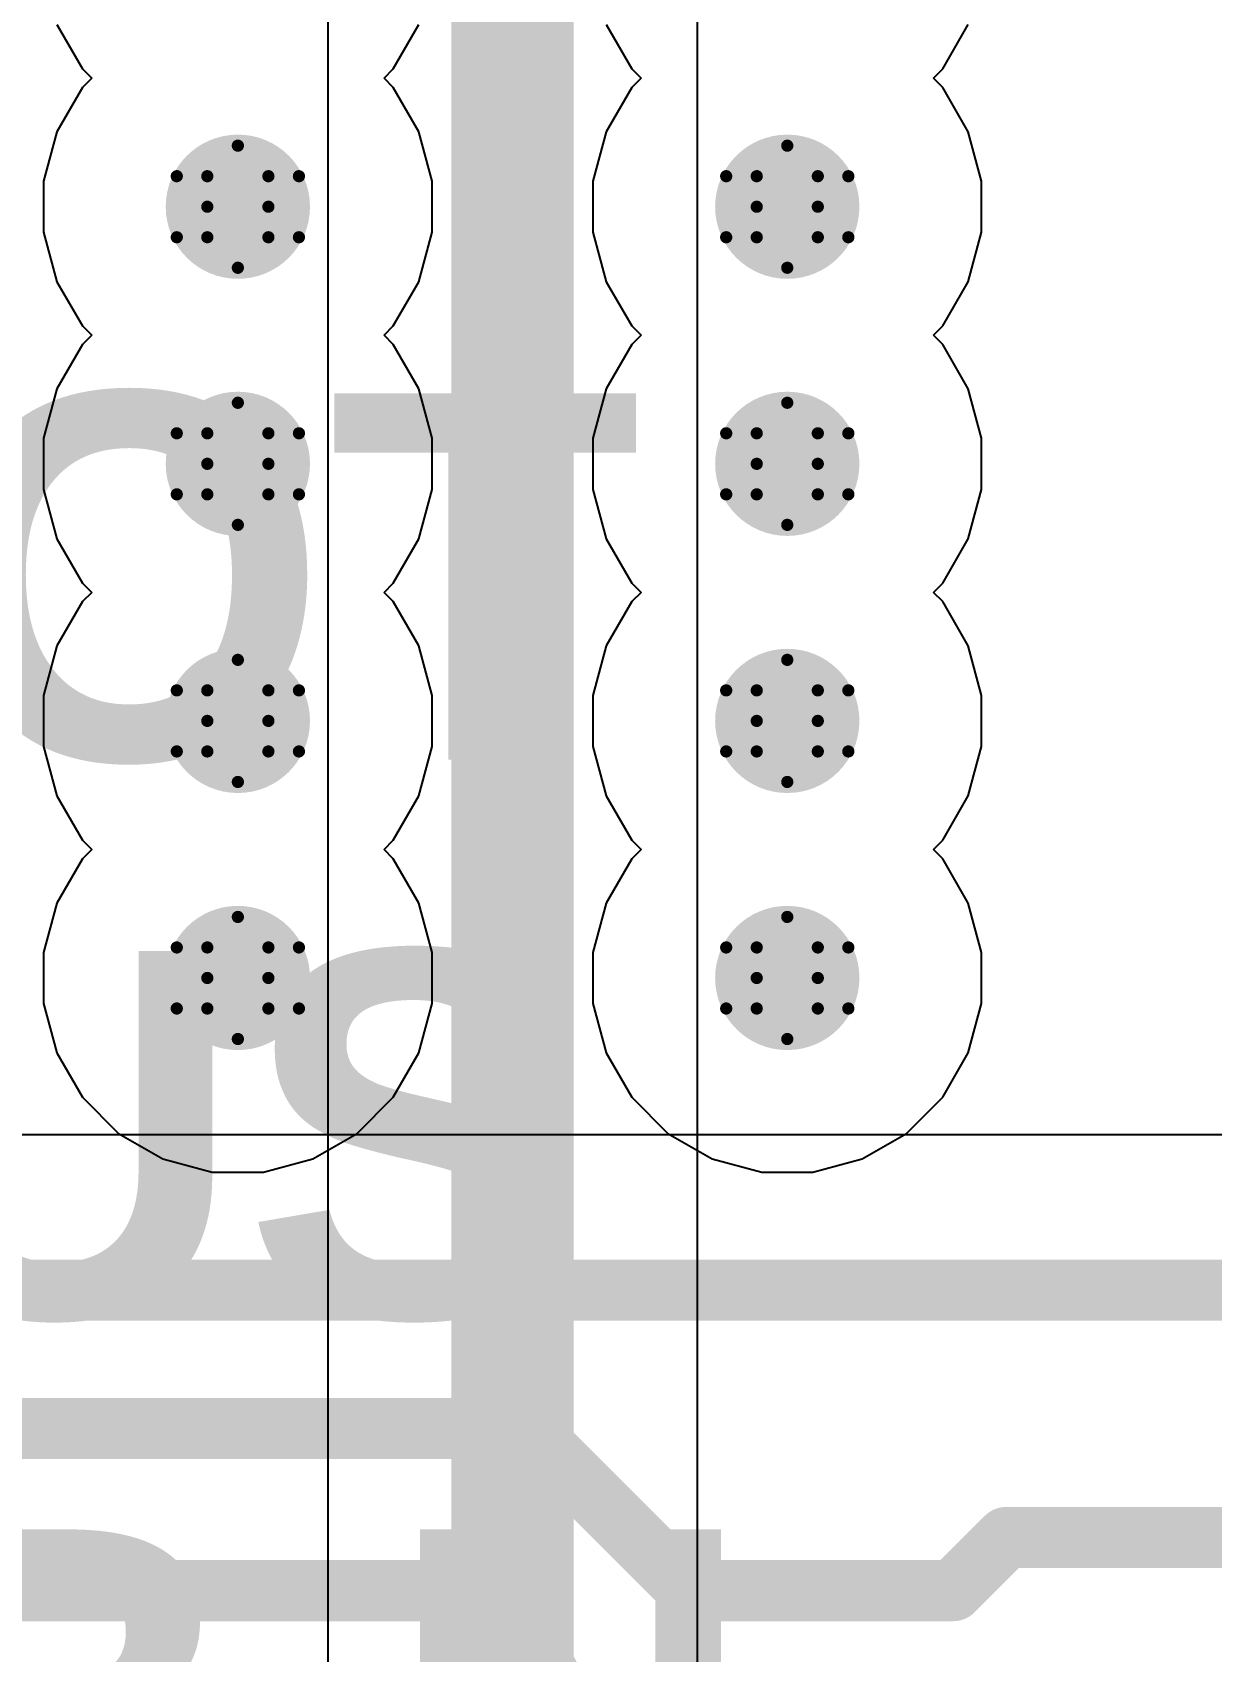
# Model space of a CAD drawing. Header units: inches. Extents: x -3 to 5437, y -3 to 5435.
# Drawn here: x 42.73 to 47.63, y 91.24 to 97.97 of the extents above; entities that cross this region are included whole.
import ezdxf

# ---------------------------------------------------------------- set-up
doc = ezdxf.new("R2010")
doc.units = ezdxf.units.IN
for name, color, linetype in [('Bottom Layer', 5, 'Continuous'), ('Drill Drawing', 1, 'Continuous'), ('GND', 16, 'Continuous'), ('PWR', 76, 'Continuous'), ('Top Layer', 1, 'Continuous'), ('Top Overlay', 2, 'Continuous'), ('Via Holes', 16, 'Continuous')]:
    doc.layers.add(name, color=color, linetype=linetype)
doc.styles.add('Arial_Bold', font='', dxfattribs={"height": 0.2})
doc.styles.get('Arial_Bold').set_extended_font_data('Arial', bold=True)

msp = doc.modelspace()

# ---------------------------------------------------------------- hatches: boundary and pattern name
at = {"layer": 'Bottom Layer'}
h = msp.add_hatch(color=5, dxfattribs=at)
edge = h.paths.add_edge_path()
edge.add_arc((43.5836, 97.2491), 0.3, 0, 360)
h = msp.add_hatch(color=5, dxfattribs=at)
edge = h.paths.add_edge_path()
edge.add_arc((45.8685, 97.2491), 0.3, 0, 360)
h = msp.add_hatch(color=5, dxfattribs=at)
edge = h.paths.add_edge_path()
edge.add_arc((43.5836, 96.1794), 0.3, 0, 360)
h = msp.add_hatch(color=5, dxfattribs=at)
edge = h.paths.add_edge_path()
edge.add_arc((45.8685, 96.1794), 0.3, 0, 360)
h = msp.add_hatch(color=5, dxfattribs=at)
edge = h.paths.add_edge_path()
edge.add_arc((43.5836, 95.1097), 0.3, 0, 360)
h = msp.add_hatch(color=5, dxfattribs=at)
edge = h.paths.add_edge_path()
edge.add_arc((45.8685, 95.1097), 0.3, 0, 360)
h = msp.add_hatch(color=5, dxfattribs=at)
edge = h.paths.add_edge_path()
edge.add_arc((43.5836, 94.0401), 0.3, 0, 360)
h = msp.add_hatch(color=5, dxfattribs=at)
edge = h.paths.add_edge_path()
edge.add_arc((45.8685, 94.0401), 0.3, 0, 360)
at = {"layer": 'GND'}
h = msp.add_hatch(color=16, dxfattribs=at)
edge = h.paths.add_edge_path()
edge.add_arc((43.5836, 97.2491), 0.3, 0, 360)
h = msp.add_hatch(color=16, dxfattribs=at)
edge = h.paths.add_edge_path()
edge.add_arc((45.8685, 97.2491), 0.3, 0, 360)
h = msp.add_hatch(color=16, dxfattribs=at)
edge = h.paths.add_edge_path()
edge.add_arc((43.5836, 96.1794), 0.3, 0, 360)
h = msp.add_hatch(color=16, dxfattribs=at)
edge = h.paths.add_edge_path()
edge.add_arc((45.8685, 96.1794), 0.3, 0, 360)
h = msp.add_hatch(color=16, dxfattribs=at)
edge = h.paths.add_edge_path()
edge.add_arc((43.5836, 95.1097), 0.3, 0, 360)
h = msp.add_hatch(color=16, dxfattribs=at)
edge = h.paths.add_edge_path()
edge.add_arc((45.8685, 95.1097), 0.3, 0, 360)
h = msp.add_hatch(color=16, dxfattribs=at)
edge = h.paths.add_edge_path()
edge.add_arc((43.5836, 94.0401), 0.3, 0, 360)
h = msp.add_hatch(color=16, dxfattribs=at)
edge = h.paths.add_edge_path()
edge.add_arc((45.8685, 94.0401), 0.3, 0, 360)
at = {"layer": 'PWR'}
h = msp.add_hatch(color=76, dxfattribs=at)
edge = h.paths.add_edge_path()
edge.add_arc((43.5836, 97.2491), 0.3, 0, 360)
h = msp.add_hatch(color=76, dxfattribs=at)
edge = h.paths.add_edge_path()
edge.add_arc((45.8685, 97.2491), 0.3, 0, 360)
h = msp.add_hatch(color=76, dxfattribs=at)
edge = h.paths.add_edge_path()
edge.add_arc((43.5836, 96.1794), 0.3, 0, 360)
h = msp.add_hatch(color=76, dxfattribs=at)
edge = h.paths.add_edge_path()
edge.add_arc((45.8685, 96.1794), 0.3, 0, 360)
h = msp.add_hatch(color=76, dxfattribs=at)
edge = h.paths.add_edge_path()
edge.add_arc((43.5836, 95.1097), 0.3, 0, 360)
h = msp.add_hatch(color=76, dxfattribs=at)
edge = h.paths.add_edge_path()
edge.add_arc((45.8685, 95.1097), 0.3, 0, 360)
h = msp.add_hatch(color=76, dxfattribs=at)
edge = h.paths.add_edge_path()
edge.add_arc((43.5836, 94.0401), 0.3, 0, 360)
h = msp.add_hatch(color=76, dxfattribs=at)
edge = h.paths.add_edge_path()
edge.add_arc((45.8685, 94.0401), 0.3, 0, 360)
at = {"layer": 'Top Layer'}
h = msp.add_hatch(color=1, dxfattribs=at)
edge = h.paths.add_edge_path()
edge.add_arc((43.5836, 97.2491), 0.3, 0, 360)
h = msp.add_hatch(color=1, dxfattribs=at)
edge = h.paths.add_edge_path()
edge.add_arc((45.8685, 97.2491), 0.3, 0, 360)
h = msp.add_hatch(color=1, dxfattribs=at)
edge = h.paths.add_edge_path()
edge.add_arc((43.5836, 96.1794), 0.3, 0, 360)
h = msp.add_hatch(color=1, dxfattribs=at)
edge = h.paths.add_edge_path()
edge.add_arc((45.8685, 96.1794), 0.3, 0, 360)
h = msp.add_hatch(color=1, dxfattribs=at)
edge = h.paths.add_edge_path()
edge.add_arc((43.5836, 95.1097), 0.3, 0, 360)
h = msp.add_hatch(color=1, dxfattribs=at)
edge = h.paths.add_edge_path()
edge.add_arc((45.8685, 95.1097), 0.3, 0, 360)
h = msp.add_hatch(color=1, dxfattribs=at)
edge = h.paths.add_edge_path()
edge.add_arc((43.5836, 94.0401), 0.3, 0, 360)
h = msp.add_hatch(color=1, dxfattribs=at)
edge = h.paths.add_edge_path()
edge.add_arc((45.8685, 94.0401), 0.3, 0, 360)
at = {"layer": 'Via Holes'}
h = msp.add_hatch(color=7, dxfattribs=at)
edge = h.paths.add_edge_path()
edge.add_arc((43.5836, 97.2491), 0.15, 0, 360)
h = msp.add_hatch(color=7, dxfattribs=at)
edge = h.paths.add_edge_path()
edge.add_arc((45.8685, 97.2491), 0.15, 0, 360)
h = msp.add_hatch(color=7, dxfattribs=at)
edge = h.paths.add_edge_path()
edge.add_arc((43.5836, 96.1794), 0.15, 0, 360)
h = msp.add_hatch(color=7, dxfattribs=at)
edge = h.paths.add_edge_path()
edge.add_arc((45.8685, 96.1794), 0.15, 0, 360)
h = msp.add_hatch(color=7, dxfattribs=at)
edge = h.paths.add_edge_path()
edge.add_arc((43.5836, 95.1097), 0.15, 0, 360)
h = msp.add_hatch(color=7, dxfattribs=at)
edge = h.paths.add_edge_path()
edge.add_arc((45.8685, 95.1097), 0.15, 0, 360)
h = msp.add_hatch(color=7, dxfattribs=at)
edge = h.paths.add_edge_path()
edge.add_arc((43.5836, 94.0401), 0.15, 0, 360)
h = msp.add_hatch(color=7, dxfattribs=at)
edge = h.paths.add_edge_path()
edge.add_arc((45.8685, 94.0401), 0.15, 0, 360)

# ---------------------------------------------------------------- linework, layer by layer
at = {"layer": 'Bottom Layer'}
msp.add_line((49.6314, 93.388), (42.5093, 93.388), dxfattribs=at)
for points in [[(42.2411, 92.7406, 0.254, 0.254, 0), (50.5018, 92.7406, 0.254, 0.254, 0)], [(41.9606, 92.1654, 0.254, 0.254, 0), (44.7843, 92.1654, 0.254, 0.254, 0)], [(44.7843, 92.1654, 0.254, 0.254, 0), (45.4589, 91.4908, 0.254, 0.254, 0)], [(46.5582, 91.4908, 0.254, 0.254, 0), (46.7797, 91.7123, 0.254, 0.254, 0)], [(46.7797, 91.7123, 0.254, 0.254, 0), (50.4746, 91.7123, 0.254, 0.254, 0)], [(41.7127, 91.4908, 0.254, 0.254, 0), (44.4504, 91.4908, 0.254, 0.254, 0)], [(44.4504, 91.4908, 0.254, 0.254, 0), (45.2017, 90.7395, 0.254, 0.254, 0)], [(45.4589, 91.4908, 0.254, 0.254, 0), (46.5582, 91.4908, 0.254, 0.254, 0)]]:
    msp.add_lwpolyline(points, format="xyseb", dxfattribs=at)
for points in [[(44.7208, 92.1654, 0.127, 0.127, 1), (44.8478, 92.1654, 0.127, 0.127, 1)], [(44.7208, 92.1654, 0.127, 0.127, 1), (44.8478, 92.1654, 0.127, 0.127, 1)], [(46.7162, 91.7123, 0.127, 0.127, 1), (46.8432, 91.7123, 0.127, 0.127, 1)], [(46.7162, 91.7123, 0.127, 0.127, 1), (46.8432, 91.7123, 0.127, 0.127, 1)], [(44.3869, 91.4908, 0.127, 0.127, 1), (44.5139, 91.4908, 0.127, 0.127, 1)], [(44.3869, 91.4908, 0.127, 0.127, 1), (44.5139, 91.4908, 0.127, 0.127, 1)], [(45.3954, 91.4908, 0.127, 0.127, 1), (45.5224, 91.4908, 0.127, 0.127, 1)], [(45.3954, 91.4908, 0.127, 0.127, 1), (45.5224, 91.4908, 0.127, 0.127, 1)], [(46.4947, 91.4908, 0.127, 0.127, 1), (46.6217, 91.4908, 0.127, 0.127, 1)], [(46.4947, 91.4908, 0.127, 0.127, 1), (46.6217, 91.4908, 0.127, 0.127, 1)]]:
    msp.add_lwpolyline(points, format="xyseb", close=True, dxfattribs=at)
at = {"layer": 'Drill Drawing'}
for points in [[(43.4566, 97.3761, 0.0508, 0.0508, 0), (43.5836, 97.5031, 0.0508, 0.0508, 0)], [(43.5836, 97.5031, 0.0508, 0.0508, 0), (43.7106, 97.3761, 0.0508, 0.0508, 0)], [(45.7415, 97.3761, 0.0508, 0.0508, 0), (45.8685, 97.5031, 0.0508, 0.0508, 0)], [(45.8685, 97.5031, 0.0508, 0.0508, 0), (45.9955, 97.3761, 0.0508, 0.0508, 0)], [(43.3296, 97.3761, 0.0508, 0.0508, 0), (43.4566, 97.2491, 0.0508, 0.0508, 0)], [(43.3296, 97.3761, 0.0508, 0.0508, 0), (43.4566, 97.3761, 0.0508, 0.0508, 0)], [(43.7106, 97.3761, 0.0508, 0.0508, 0), (43.8376, 97.3761, 0.0508, 0.0508, 0)], [(43.7106, 97.2491, 0.0508, 0.0508, 0), (43.8376, 97.3761, 0.0508, 0.0508, 0)], [(45.6145, 97.3761, 0.0508, 0.0508, 0), (45.7415, 97.2491, 0.0508, 0.0508, 0)], [(45.6145, 97.3761, 0.0508, 0.0508, 0), (45.7415, 97.3761, 0.0508, 0.0508, 0)], [(45.9955, 97.3761, 0.0508, 0.0508, 0), (46.1225, 97.3761, 0.0508, 0.0508, 0)], [(45.9955, 97.2491, 0.0508, 0.0508, 0), (46.1225, 97.3761, 0.0508, 0.0508, 0)], [(43.3296, 97.1221, 0.0508, 0.0508, 0), (43.4566, 97.2491, 0.0508, 0.0508, 0)], [(43.7106, 97.2491, 0.0508, 0.0508, 0), (43.8376, 97.1221, 0.0508, 0.0508, 0)], [(45.6145, 97.1221, 0.0508, 0.0508, 0), (45.7415, 97.2491, 0.0508, 0.0508, 0)], [(45.9955, 97.2491, 0.0508, 0.0508, 0), (46.1225, 97.1221, 0.0508, 0.0508, 0)], [(43.3296, 97.1221, 0.0508, 0.0508, 0), (43.4566, 97.1221, 0.0508, 0.0508, 0)], [(43.4566, 97.1221, 0.0508, 0.0508, 0), (43.5836, 96.9951, 0.0508, 0.0508, 0)], [(43.5836, 96.9951, 0.0508, 0.0508, 0), (43.7106, 97.1221, 0.0508, 0.0508, 0)], [(43.7106, 97.1221, 0.0508, 0.0508, 0), (43.8376, 97.1221, 0.0508, 0.0508, 0)], [(45.6145, 97.1221, 0.0508, 0.0508, 0), (45.7415, 97.1221, 0.0508, 0.0508, 0)], [(45.7415, 97.1221, 0.0508, 0.0508, 0), (45.8685, 96.9951, 0.0508, 0.0508, 0)], [(45.8685, 96.9951, 0.0508, 0.0508, 0), (45.9955, 97.1221, 0.0508, 0.0508, 0)], [(45.9955, 97.1221, 0.0508, 0.0508, 0), (46.1225, 97.1221, 0.0508, 0.0508, 0)], [(43.4566, 96.3064, 0.0508, 0.0508, 0), (43.5836, 96.4334, 0.0508, 0.0508, 0)], [(43.5836, 96.4334, 0.0508, 0.0508, 0), (43.7106, 96.3064, 0.0508, 0.0508, 0)], [(45.7415, 96.3064, 0.0508, 0.0508, 0), (45.8685, 96.4334, 0.0508, 0.0508, 0)], [(45.8685, 96.4334, 0.0508, 0.0508, 0), (45.9955, 96.3064, 0.0508, 0.0508, 0)], [(43.3296, 96.3064, 0.0508, 0.0508, 0), (43.4566, 96.1794, 0.0508, 0.0508, 0)], [(43.3296, 96.3064, 0.0508, 0.0508, 0), (43.4566, 96.3064, 0.0508, 0.0508, 0)], [(43.7106, 96.3064, 0.0508, 0.0508, 0), (43.8376, 96.3064, 0.0508, 0.0508, 0)], [(43.7106, 96.1794, 0.0508, 0.0508, 0), (43.8376, 96.3064, 0.0508, 0.0508, 0)], [(45.6145, 96.3064, 0.0508, 0.0508, 0), (45.7415, 96.1794, 0.0508, 0.0508, 0)], [(45.6145, 96.3064, 0.0508, 0.0508, 0), (45.7415, 96.3064, 0.0508, 0.0508, 0)], [(45.9955, 96.3064, 0.0508, 0.0508, 0), (46.1225, 96.3064, 0.0508, 0.0508, 0)], [(45.9955, 96.1794, 0.0508, 0.0508, 0), (46.1225, 96.3064, 0.0508, 0.0508, 0)], [(43.3296, 96.0524, 0.0508, 0.0508, 0), (43.4566, 96.1794, 0.0508, 0.0508, 0)], [(43.7106, 96.1794, 0.0508, 0.0508, 0), (43.8376, 96.0524, 0.0508, 0.0508, 0)], [(45.6145, 96.0524, 0.0508, 0.0508, 0), (45.7415, 96.1794, 0.0508, 0.0508, 0)], [(45.9955, 96.1794, 0.0508, 0.0508, 0), (46.1225, 96.0524, 0.0508, 0.0508, 0)], [(43.3296, 96.0524, 0.0508, 0.0508, 0), (43.4566, 96.0524, 0.0508, 0.0508, 0)], [(43.4566, 96.0524, 0.0508, 0.0508, 0), (43.5836, 95.9254, 0.0508, 0.0508, 0)], [(43.5836, 95.9254, 0.0508, 0.0508, 0), (43.7106, 96.0524, 0.0508, 0.0508, 0)], [(43.7106, 96.0524, 0.0508, 0.0508, 0), (43.8376, 96.0524, 0.0508, 0.0508, 0)], [(45.6145, 96.0524, 0.0508, 0.0508, 0), (45.7415, 96.0524, 0.0508, 0.0508, 0)], [(45.7415, 96.0524, 0.0508, 0.0508, 0), (45.8685, 95.9254, 0.0508, 0.0508, 0)], [(45.8685, 95.9254, 0.0508, 0.0508, 0), (45.9955, 96.0524, 0.0508, 0.0508, 0)], [(45.9955, 96.0524, 0.0508, 0.0508, 0), (46.1225, 96.0524, 0.0508, 0.0508, 0)], [(43.4566, 95.2367, 0.0508, 0.0508, 0), (43.5836, 95.3637, 0.0508, 0.0508, 0)], [(43.5836, 95.3637, 0.0508, 0.0508, 0), (43.7106, 95.2367, 0.0508, 0.0508, 0)], [(45.7415, 95.2367, 0.0508, 0.0508, 0), (45.8685, 95.3637, 0.0508, 0.0508, 0)], [(45.8685, 95.3637, 0.0508, 0.0508, 0), (45.9955, 95.2367, 0.0508, 0.0508, 0)], [(43.3296, 95.2367, 0.0508, 0.0508, 0), (43.4566, 95.1097, 0.0508, 0.0508, 0)], [(43.3296, 95.2367, 0.0508, 0.0508, 0), (43.4566, 95.2367, 0.0508, 0.0508, 0)], [(43.7106, 95.2367, 0.0508, 0.0508, 0), (43.8376, 95.2367, 0.0508, 0.0508, 0)], [(43.7106, 95.1097, 0.0508, 0.0508, 0), (43.8376, 95.2367, 0.0508, 0.0508, 0)], [(45.6145, 95.2367, 0.0508, 0.0508, 0), (45.7415, 95.1097, 0.0508, 0.0508, 0)], [(45.6145, 95.2367, 0.0508, 0.0508, 0), (45.7415, 95.2367, 0.0508, 0.0508, 0)], [(45.9955, 95.2367, 0.0508, 0.0508, 0), (46.1225, 95.2367, 0.0508, 0.0508, 0)], [(45.9955, 95.1097, 0.0508, 0.0508, 0), (46.1225, 95.2367, 0.0508, 0.0508, 0)], [(43.3296, 94.9827, 0.0508, 0.0508, 0), (43.4566, 95.1097, 0.0508, 0.0508, 0)], [(43.7106, 95.1097, 0.0508, 0.0508, 0), (43.8376, 94.9827, 0.0508, 0.0508, 0)], [(45.6145, 94.9827, 0.0508, 0.0508, 0), (45.7415, 95.1097, 0.0508, 0.0508, 0)], [(45.9955, 95.1097, 0.0508, 0.0508, 0), (46.1225, 94.9827, 0.0508, 0.0508, 0)], [(43.3296, 94.9827, 0.0508, 0.0508, 0), (43.4566, 94.9827, 0.0508, 0.0508, 0)], [(43.4566, 94.9827, 0.0508, 0.0508, 0), (43.5836, 94.8557, 0.0508, 0.0508, 0)], [(43.5836, 94.8557, 0.0508, 0.0508, 0), (43.7106, 94.9827, 0.0508, 0.0508, 0)], [(43.7106, 94.9827, 0.0508, 0.0508, 0), (43.8376, 94.9827, 0.0508, 0.0508, 0)], [(45.6145, 94.9827, 0.0508, 0.0508, 0), (45.7415, 94.9827, 0.0508, 0.0508, 0)], [(45.7415, 94.9827, 0.0508, 0.0508, 0), (45.8685, 94.8557, 0.0508, 0.0508, 0)], [(45.8685, 94.8557, 0.0508, 0.0508, 0), (45.9955, 94.9827, 0.0508, 0.0508, 0)], [(45.9955, 94.9827, 0.0508, 0.0508, 0), (46.1225, 94.9827, 0.0508, 0.0508, 0)], [(43.4566, 94.1671, 0.0508, 0.0508, 0), (43.5836, 94.2941, 0.0508, 0.0508, 0)], [(43.5836, 94.2941, 0.0508, 0.0508, 0), (43.7106, 94.1671, 0.0508, 0.0508, 0)], [(45.7415, 94.1671, 0.0508, 0.0508, 0), (45.8685, 94.2941, 0.0508, 0.0508, 0)], [(45.8685, 94.2941, 0.0508, 0.0508, 0), (45.9955, 94.1671, 0.0508, 0.0508, 0)], [(43.3296, 94.1671, 0.0508, 0.0508, 0), (43.4566, 94.0401, 0.0508, 0.0508, 0)], [(43.3296, 94.1671, 0.0508, 0.0508, 0), (43.4566, 94.1671, 0.0508, 0.0508, 0)], [(43.7106, 94.1671, 0.0508, 0.0508, 0), (43.8376, 94.1671, 0.0508, 0.0508, 0)], [(43.7106, 94.0401, 0.0508, 0.0508, 0), (43.8376, 94.1671, 0.0508, 0.0508, 0)], [(45.6145, 94.1671, 0.0508, 0.0508, 0), (45.7415, 94.0401, 0.0508, 0.0508, 0)], [(45.6145, 94.1671, 0.0508, 0.0508, 0), (45.7415, 94.1671, 0.0508, 0.0508, 0)], [(45.9955, 94.1671, 0.0508, 0.0508, 0), (46.1225, 94.1671, 0.0508, 0.0508, 0)], [(45.9955, 94.0401, 0.0508, 0.0508, 0), (46.1225, 94.1671, 0.0508, 0.0508, 0)], [(43.3296, 93.9131, 0.0508, 0.0508, 0), (43.4566, 94.0401, 0.0508, 0.0508, 0)], [(43.7106, 94.0401, 0.0508, 0.0508, 0), (43.8376, 93.9131, 0.0508, 0.0508, 0)], [(45.6145, 93.9131, 0.0508, 0.0508, 0), (45.7415, 94.0401, 0.0508, 0.0508, 0)], [(45.9955, 94.0401, 0.0508, 0.0508, 0), (46.1225, 93.9131, 0.0508, 0.0508, 0)], [(43.3296, 93.9131, 0.0508, 0.0508, 0), (43.4566, 93.9131, 0.0508, 0.0508, 0)], [(43.4566, 93.9131, 0.0508, 0.0508, 0), (43.5836, 93.7861, 0.0508, 0.0508, 0)], [(43.5836, 93.7861, 0.0508, 0.0508, 0), (43.7106, 93.9131, 0.0508, 0.0508, 0)], [(43.7106, 93.9131, 0.0508, 0.0508, 0), (43.8376, 93.9131, 0.0508, 0.0508, 0)], [(45.6145, 93.9131, 0.0508, 0.0508, 0), (45.7415, 93.9131, 0.0508, 0.0508, 0)], [(45.7415, 93.9131, 0.0508, 0.0508, 0), (45.8685, 93.7861, 0.0508, 0.0508, 0)], [(45.8685, 93.7861, 0.0508, 0.0508, 0), (45.9955, 93.9131, 0.0508, 0.0508, 0)], [(45.9955, 93.9131, 0.0508, 0.0508, 0), (46.1225, 93.9131, 0.0508, 0.0508, 0)]]:
    msp.add_lwpolyline(points, format="xyseb", dxfattribs=at)
for points in [[(43.5709, 97.5031, 0.0254, 0.0254, 1), (43.5963, 97.5031, 0.0254, 0.0254, 1)], [(43.5709, 97.5031, 0.0254, 0.0254, 1), (43.5963, 97.5031, 0.0254, 0.0254, 1)], [(45.8558, 97.5031, 0.0254, 0.0254, 1), (45.8812, 97.5031, 0.0254, 0.0254, 1)], [(45.8558, 97.5031, 0.0254, 0.0254, 1), (45.8812, 97.5031, 0.0254, 0.0254, 1)], [(43.3169, 97.3761, 0.0254, 0.0254, 1), (43.3423, 97.3761, 0.0254, 0.0254, 1)], [(43.3169, 97.3761, 0.0254, 0.0254, 1), (43.3423, 97.3761, 0.0254, 0.0254, 1)], [(43.4439, 97.3761, 0.0254, 0.0254, 1), (43.4693, 97.3761, 0.0254, 0.0254, 1)], [(43.4439, 97.3761, 0.0254, 0.0254, 1), (43.4693, 97.3761, 0.0254, 0.0254, 1)], [(43.6979, 97.3761, 0.0254, 0.0254, 1), (43.7233, 97.3761, 0.0254, 0.0254, 1)], [(43.6979, 97.3761, 0.0254, 0.0254, 1), (43.7233, 97.3761, 0.0254, 0.0254, 1)], [(43.8249, 97.3761, 0.0254, 0.0254, 1), (43.8503, 97.3761, 0.0254, 0.0254, 1)], [(43.8249, 97.3761, 0.0254, 0.0254, 1), (43.8503, 97.3761, 0.0254, 0.0254, 1)], [(45.6018, 97.3761, 0.0254, 0.0254, 1), (45.6272, 97.3761, 0.0254, 0.0254, 1)], [(45.6018, 97.3761, 0.0254, 0.0254, 1), (45.6272, 97.3761, 0.0254, 0.0254, 1)], [(45.7288, 97.3761, 0.0254, 0.0254, 1), (45.7542, 97.3761, 0.0254, 0.0254, 1)], [(45.7288, 97.3761, 0.0254, 0.0254, 1), (45.7542, 97.3761, 0.0254, 0.0254, 1)], [(45.9828, 97.3761, 0.0254, 0.0254, 1), (46.0082, 97.3761, 0.0254, 0.0254, 1)], [(45.9828, 97.3761, 0.0254, 0.0254, 1), (46.0082, 97.3761, 0.0254, 0.0254, 1)], [(46.1098, 97.3761, 0.0254, 0.0254, 1), (46.1352, 97.3761, 0.0254, 0.0254, 1)], [(46.1098, 97.3761, 0.0254, 0.0254, 1), (46.1352, 97.3761, 0.0254, 0.0254, 1)], [(43.4439, 97.2491, 0.0254, 0.0254, 1), (43.4693, 97.2491, 0.0254, 0.0254, 1)], [(43.4439, 97.2491, 0.0254, 0.0254, 1), (43.4693, 97.2491, 0.0254, 0.0254, 1)], [(43.6979, 97.2491, 0.0254, 0.0254, 1), (43.7233, 97.2491, 0.0254, 0.0254, 1)], [(43.6979, 97.2491, 0.0254, 0.0254, 1), (43.7233, 97.2491, 0.0254, 0.0254, 1)], [(45.7288, 97.2491, 0.0254, 0.0254, 1), (45.7542, 97.2491, 0.0254, 0.0254, 1)], [(45.7288, 97.2491, 0.0254, 0.0254, 1), (45.7542, 97.2491, 0.0254, 0.0254, 1)], [(45.9828, 97.2491, 0.0254, 0.0254, 1), (46.0082, 97.2491, 0.0254, 0.0254, 1)], [(45.9828, 97.2491, 0.0254, 0.0254, 1), (46.0082, 97.2491, 0.0254, 0.0254, 1)], [(43.3169, 97.1221, 0.0254, 0.0254, 1), (43.3423, 97.1221, 0.0254, 0.0254, 1)], [(43.3169, 97.1221, 0.0254, 0.0254, 1), (43.3423, 97.1221, 0.0254, 0.0254, 1)], [(43.4439, 97.1221, 0.0254, 0.0254, 1), (43.4693, 97.1221, 0.0254, 0.0254, 1)], [(43.4439, 97.1221, 0.0254, 0.0254, 1), (43.4693, 97.1221, 0.0254, 0.0254, 1)], [(43.6979, 97.1221, 0.0254, 0.0254, 1), (43.7233, 97.1221, 0.0254, 0.0254, 1)], [(43.6979, 97.1221, 0.0254, 0.0254, 1), (43.7233, 97.1221, 0.0254, 0.0254, 1)], [(43.8249, 97.1221, 0.0254, 0.0254, 1), (43.8503, 97.1221, 0.0254, 0.0254, 1)], [(43.8249, 97.1221, 0.0254, 0.0254, 1), (43.8503, 97.1221, 0.0254, 0.0254, 1)], [(45.6018, 97.1221, 0.0254, 0.0254, 1), (45.6272, 97.1221, 0.0254, 0.0254, 1)], [(45.6018, 97.1221, 0.0254, 0.0254, 1), (45.6272, 97.1221, 0.0254, 0.0254, 1)], [(45.7288, 97.1221, 0.0254, 0.0254, 1), (45.7542, 97.1221, 0.0254, 0.0254, 1)], [(45.7288, 97.1221, 0.0254, 0.0254, 1), (45.7542, 97.1221, 0.0254, 0.0254, 1)], [(45.9828, 97.1221, 0.0254, 0.0254, 1), (46.0082, 97.1221, 0.0254, 0.0254, 1)], [(45.9828, 97.1221, 0.0254, 0.0254, 1), (46.0082, 97.1221, 0.0254, 0.0254, 1)], [(46.1098, 97.1221, 0.0254, 0.0254, 1), (46.1352, 97.1221, 0.0254, 0.0254, 1)], [(46.1098, 97.1221, 0.0254, 0.0254, 1), (46.1352, 97.1221, 0.0254, 0.0254, 1)], [(43.5709, 96.9951, 0.0254, 0.0254, 1), (43.5963, 96.9951, 0.0254, 0.0254, 1)], [(43.5709, 96.9951, 0.0254, 0.0254, 1), (43.5963, 96.9951, 0.0254, 0.0254, 1)], [(45.8558, 96.9951, 0.0254, 0.0254, 1), (45.8812, 96.9951, 0.0254, 0.0254, 1)], [(45.8558, 96.9951, 0.0254, 0.0254, 1), (45.8812, 96.9951, 0.0254, 0.0254, 1)], [(43.5709, 96.4334, 0.0254, 0.0254, 1), (43.5963, 96.4334, 0.0254, 0.0254, 1)], [(43.5709, 96.4334, 0.0254, 0.0254, 1), (43.5963, 96.4334, 0.0254, 0.0254, 1)], [(45.8558, 96.4334, 0.0254, 0.0254, 1), (45.8812, 96.4334, 0.0254, 0.0254, 1)], [(45.8558, 96.4334, 0.0254, 0.0254, 1), (45.8812, 96.4334, 0.0254, 0.0254, 1)], [(43.3169, 96.3064, 0.0254, 0.0254, 1), (43.3423, 96.3064, 0.0254, 0.0254, 1)], [(43.3169, 96.3064, 0.0254, 0.0254, 1), (43.3423, 96.3064, 0.0254, 0.0254, 1)], [(43.4439, 96.3064, 0.0254, 0.0254, 1), (43.4693, 96.3064, 0.0254, 0.0254, 1)], [(43.4439, 96.3064, 0.0254, 0.0254, 1), (43.4693, 96.3064, 0.0254, 0.0254, 1)], [(43.6979, 96.3064, 0.0254, 0.0254, 1), (43.7233, 96.3064, 0.0254, 0.0254, 1)], [(43.6979, 96.3064, 0.0254, 0.0254, 1), (43.7233, 96.3064, 0.0254, 0.0254, 1)], [(43.8249, 96.3064, 0.0254, 0.0254, 1), (43.8503, 96.3064, 0.0254, 0.0254, 1)], [(43.8249, 96.3064, 0.0254, 0.0254, 1), (43.8503, 96.3064, 0.0254, 0.0254, 1)], [(45.6018, 96.3064, 0.0254, 0.0254, 1), (45.6272, 96.3064, 0.0254, 0.0254, 1)], [(45.6018, 96.3064, 0.0254, 0.0254, 1), (45.6272, 96.3064, 0.0254, 0.0254, 1)], [(45.7288, 96.3064, 0.0254, 0.0254, 1), (45.7542, 96.3064, 0.0254, 0.0254, 1)], [(45.7288, 96.3064, 0.0254, 0.0254, 1), (45.7542, 96.3064, 0.0254, 0.0254, 1)], [(45.9828, 96.3064, 0.0254, 0.0254, 1), (46.0082, 96.3064, 0.0254, 0.0254, 1)], [(45.9828, 96.3064, 0.0254, 0.0254, 1), (46.0082, 96.3064, 0.0254, 0.0254, 1)], [(46.1098, 96.3064, 0.0254, 0.0254, 1), (46.1352, 96.3064, 0.0254, 0.0254, 1)], [(46.1098, 96.3064, 0.0254, 0.0254, 1), (46.1352, 96.3064, 0.0254, 0.0254, 1)], [(43.4439, 96.1794, 0.0254, 0.0254, 1), (43.4693, 96.1794, 0.0254, 0.0254, 1)], [(43.4439, 96.1794, 0.0254, 0.0254, 1), (43.4693, 96.1794, 0.0254, 0.0254, 1)], [(43.6979, 96.1794, 0.0254, 0.0254, 1), (43.7233, 96.1794, 0.0254, 0.0254, 1)], [(43.6979, 96.1794, 0.0254, 0.0254, 1), (43.7233, 96.1794, 0.0254, 0.0254, 1)], [(45.7288, 96.1794, 0.0254, 0.0254, 1), (45.7542, 96.1794, 0.0254, 0.0254, 1)], [(45.7288, 96.1794, 0.0254, 0.0254, 1), (45.7542, 96.1794, 0.0254, 0.0254, 1)], [(45.9828, 96.1794, 0.0254, 0.0254, 1), (46.0082, 96.1794, 0.0254, 0.0254, 1)], [(45.9828, 96.1794, 0.0254, 0.0254, 1), (46.0082, 96.1794, 0.0254, 0.0254, 1)], [(43.3169, 96.0524, 0.0254, 0.0254, 1), (43.3423, 96.0524, 0.0254, 0.0254, 1)], [(43.3169, 96.0524, 0.0254, 0.0254, 1), (43.3423, 96.0524, 0.0254, 0.0254, 1)], [(43.4439, 96.0524, 0.0254, 0.0254, 1), (43.4693, 96.0524, 0.0254, 0.0254, 1)], [(43.4439, 96.0524, 0.0254, 0.0254, 1), (43.4693, 96.0524, 0.0254, 0.0254, 1)], [(43.6979, 96.0524, 0.0254, 0.0254, 1), (43.7233, 96.0524, 0.0254, 0.0254, 1)], [(43.6979, 96.0524, 0.0254, 0.0254, 1), (43.7233, 96.0524, 0.0254, 0.0254, 1)], [(43.8249, 96.0524, 0.0254, 0.0254, 1), (43.8503, 96.0524, 0.0254, 0.0254, 1)], [(43.8249, 96.0524, 0.0254, 0.0254, 1), (43.8503, 96.0524, 0.0254, 0.0254, 1)], [(45.6018, 96.0524, 0.0254, 0.0254, 1), (45.6272, 96.0524, 0.0254, 0.0254, 1)], [(45.6018, 96.0524, 0.0254, 0.0254, 1), (45.6272, 96.0524, 0.0254, 0.0254, 1)], [(45.7288, 96.0524, 0.0254, 0.0254, 1), (45.7542, 96.0524, 0.0254, 0.0254, 1)], [(45.7288, 96.0524, 0.0254, 0.0254, 1), (45.7542, 96.0524, 0.0254, 0.0254, 1)], [(45.9828, 96.0524, 0.0254, 0.0254, 1), (46.0082, 96.0524, 0.0254, 0.0254, 1)], [(45.9828, 96.0524, 0.0254, 0.0254, 1), (46.0082, 96.0524, 0.0254, 0.0254, 1)], [(46.1098, 96.0524, 0.0254, 0.0254, 1), (46.1352, 96.0524, 0.0254, 0.0254, 1)], [(46.1098, 96.0524, 0.0254, 0.0254, 1), (46.1352, 96.0524, 0.0254, 0.0254, 1)], [(43.5709, 95.9254, 0.0254, 0.0254, 1), (43.5963, 95.9254, 0.0254, 0.0254, 1)], [(43.5709, 95.9254, 0.0254, 0.0254, 1), (43.5963, 95.9254, 0.0254, 0.0254, 1)], [(45.8558, 95.9254, 0.0254, 0.0254, 1), (45.8812, 95.9254, 0.0254, 0.0254, 1)], [(45.8558, 95.9254, 0.0254, 0.0254, 1), (45.8812, 95.9254, 0.0254, 0.0254, 1)], [(43.5709, 95.3637, 0.0254, 0.0254, 1), (43.5963, 95.3637, 0.0254, 0.0254, 1)], [(43.5709, 95.3637, 0.0254, 0.0254, 1), (43.5963, 95.3637, 0.0254, 0.0254, 1)], [(45.8558, 95.3637, 0.0254, 0.0254, 1), (45.8812, 95.3637, 0.0254, 0.0254, 1)], [(45.8558, 95.3637, 0.0254, 0.0254, 1), (45.8812, 95.3637, 0.0254, 0.0254, 1)], [(43.3169, 95.2367, 0.0254, 0.0254, 1), (43.3423, 95.2367, 0.0254, 0.0254, 1)], [(43.3169, 95.2367, 0.0254, 0.0254, 1), (43.3423, 95.2367, 0.0254, 0.0254, 1)], [(43.4439, 95.2367, 0.0254, 0.0254, 1), (43.4693, 95.2367, 0.0254, 0.0254, 1)], [(43.4439, 95.2367, 0.0254, 0.0254, 1), (43.4693, 95.2367, 0.0254, 0.0254, 1)], [(43.6979, 95.2367, 0.0254, 0.0254, 1), (43.7233, 95.2367, 0.0254, 0.0254, 1)], [(43.6979, 95.2367, 0.0254, 0.0254, 1), (43.7233, 95.2367, 0.0254, 0.0254, 1)], [(43.8249, 95.2367, 0.0254, 0.0254, 1), (43.8503, 95.2367, 0.0254, 0.0254, 1)], [(43.8249, 95.2367, 0.0254, 0.0254, 1), (43.8503, 95.2367, 0.0254, 0.0254, 1)], [(45.6018, 95.2367, 0.0254, 0.0254, 1), (45.6272, 95.2367, 0.0254, 0.0254, 1)], [(45.6018, 95.2367, 0.0254, 0.0254, 1), (45.6272, 95.2367, 0.0254, 0.0254, 1)], [(45.7288, 95.2367, 0.0254, 0.0254, 1), (45.7542, 95.2367, 0.0254, 0.0254, 1)], [(45.7288, 95.2367, 0.0254, 0.0254, 1), (45.7542, 95.2367, 0.0254, 0.0254, 1)], [(45.9828, 95.2367, 0.0254, 0.0254, 1), (46.0082, 95.2367, 0.0254, 0.0254, 1)], [(45.9828, 95.2367, 0.0254, 0.0254, 1), (46.0082, 95.2367, 0.0254, 0.0254, 1)], [(46.1098, 95.2367, 0.0254, 0.0254, 1), (46.1352, 95.2367, 0.0254, 0.0254, 1)], [(46.1098, 95.2367, 0.0254, 0.0254, 1), (46.1352, 95.2367, 0.0254, 0.0254, 1)], [(43.4439, 95.1097, 0.0254, 0.0254, 1), (43.4693, 95.1097, 0.0254, 0.0254, 1)], [(43.4439, 95.1097, 0.0254, 0.0254, 1), (43.4693, 95.1097, 0.0254, 0.0254, 1)], [(43.6979, 95.1097, 0.0254, 0.0254, 1), (43.7233, 95.1097, 0.0254, 0.0254, 1)], [(43.6979, 95.1097, 0.0254, 0.0254, 1), (43.7233, 95.1097, 0.0254, 0.0254, 1)], [(45.7288, 95.1097, 0.0254, 0.0254, 1), (45.7542, 95.1097, 0.0254, 0.0254, 1)], [(45.7288, 95.1097, 0.0254, 0.0254, 1), (45.7542, 95.1097, 0.0254, 0.0254, 1)], [(45.9828, 95.1097, 0.0254, 0.0254, 1), (46.0082, 95.1097, 0.0254, 0.0254, 1)], [(45.9828, 95.1097, 0.0254, 0.0254, 1), (46.0082, 95.1097, 0.0254, 0.0254, 1)], [(43.3169, 94.9827, 0.0254, 0.0254, 1), (43.3423, 94.9827, 0.0254, 0.0254, 1)], [(43.3169, 94.9827, 0.0254, 0.0254, 1), (43.3423, 94.9827, 0.0254, 0.0254, 1)], [(43.4439, 94.9827, 0.0254, 0.0254, 1), (43.4693, 94.9827, 0.0254, 0.0254, 1)], [(43.4439, 94.9827, 0.0254, 0.0254, 1), (43.4693, 94.9827, 0.0254, 0.0254, 1)], [(43.6979, 94.9827, 0.0254, 0.0254, 1), (43.7233, 94.9827, 0.0254, 0.0254, 1)], [(43.6979, 94.9827, 0.0254, 0.0254, 1), (43.7233, 94.9827, 0.0254, 0.0254, 1)], [(43.8249, 94.9827, 0.0254, 0.0254, 1), (43.8503, 94.9827, 0.0254, 0.0254, 1)], [(43.8249, 94.9827, 0.0254, 0.0254, 1), (43.8503, 94.9827, 0.0254, 0.0254, 1)], [(45.6018, 94.9827, 0.0254, 0.0254, 1), (45.6272, 94.9827, 0.0254, 0.0254, 1)], [(45.6018, 94.9827, 0.0254, 0.0254, 1), (45.6272, 94.9827, 0.0254, 0.0254, 1)], [(45.7288, 94.9827, 0.0254, 0.0254, 1), (45.7542, 94.9827, 0.0254, 0.0254, 1)], [(45.7288, 94.9827, 0.0254, 0.0254, 1), (45.7542, 94.9827, 0.0254, 0.0254, 1)], [(45.9828, 94.9827, 0.0254, 0.0254, 1), (46.0082, 94.9827, 0.0254, 0.0254, 1)], [(45.9828, 94.9827, 0.0254, 0.0254, 1), (46.0082, 94.9827, 0.0254, 0.0254, 1)], [(46.1098, 94.9827, 0.0254, 0.0254, 1), (46.1352, 94.9827, 0.0254, 0.0254, 1)], [(46.1098, 94.9827, 0.0254, 0.0254, 1), (46.1352, 94.9827, 0.0254, 0.0254, 1)], [(43.5709, 94.8557, 0.0254, 0.0254, 1), (43.5963, 94.8557, 0.0254, 0.0254, 1)], [(43.5709, 94.8557, 0.0254, 0.0254, 1), (43.5963, 94.8557, 0.0254, 0.0254, 1)], [(45.8558, 94.8557, 0.0254, 0.0254, 1), (45.8812, 94.8557, 0.0254, 0.0254, 1)], [(45.8558, 94.8557, 0.0254, 0.0254, 1), (45.8812, 94.8557, 0.0254, 0.0254, 1)], [(43.5709, 94.2941, 0.0254, 0.0254, 1), (43.5963, 94.2941, 0.0254, 0.0254, 1)], [(43.5709, 94.2941, 0.0254, 0.0254, 1), (43.5963, 94.2941, 0.0254, 0.0254, 1)], [(45.8558, 94.2941, 0.0254, 0.0254, 1), (45.8812, 94.2941, 0.0254, 0.0254, 1)], [(45.8558, 94.2941, 0.0254, 0.0254, 1), (45.8812, 94.2941, 0.0254, 0.0254, 1)], [(43.3169, 94.1671, 0.0254, 0.0254, 1), (43.3423, 94.1671, 0.0254, 0.0254, 1)], [(43.3169, 94.1671, 0.0254, 0.0254, 1), (43.3423, 94.1671, 0.0254, 0.0254, 1)], [(43.4439, 94.1671, 0.0254, 0.0254, 1), (43.4693, 94.1671, 0.0254, 0.0254, 1)], [(43.4439, 94.1671, 0.0254, 0.0254, 1), (43.4693, 94.1671, 0.0254, 0.0254, 1)], [(43.6979, 94.1671, 0.0254, 0.0254, 1), (43.7233, 94.1671, 0.0254, 0.0254, 1)], [(43.6979, 94.1671, 0.0254, 0.0254, 1), (43.7233, 94.1671, 0.0254, 0.0254, 1)], [(43.8249, 94.1671, 0.0254, 0.0254, 1), (43.8503, 94.1671, 0.0254, 0.0254, 1)], [(43.8249, 94.1671, 0.0254, 0.0254, 1), (43.8503, 94.1671, 0.0254, 0.0254, 1)], [(45.6018, 94.1671, 0.0254, 0.0254, 1), (45.6272, 94.1671, 0.0254, 0.0254, 1)], [(45.6018, 94.1671, 0.0254, 0.0254, 1), (45.6272, 94.1671, 0.0254, 0.0254, 1)], [(45.7288, 94.1671, 0.0254, 0.0254, 1), (45.7542, 94.1671, 0.0254, 0.0254, 1)], [(45.7288, 94.1671, 0.0254, 0.0254, 1), (45.7542, 94.1671, 0.0254, 0.0254, 1)], [(45.9828, 94.1671, 0.0254, 0.0254, 1), (46.0082, 94.1671, 0.0254, 0.0254, 1)], [(45.9828, 94.1671, 0.0254, 0.0254, 1), (46.0082, 94.1671, 0.0254, 0.0254, 1)], [(46.1098, 94.1671, 0.0254, 0.0254, 1), (46.1352, 94.1671, 0.0254, 0.0254, 1)], [(46.1098, 94.1671, 0.0254, 0.0254, 1), (46.1352, 94.1671, 0.0254, 0.0254, 1)], [(43.4439, 94.0401, 0.0254, 0.0254, 1), (43.4693, 94.0401, 0.0254, 0.0254, 1)], [(43.4439, 94.0401, 0.0254, 0.0254, 1), (43.4693, 94.0401, 0.0254, 0.0254, 1)], [(43.6979, 94.0401, 0.0254, 0.0254, 1), (43.7233, 94.0401, 0.0254, 0.0254, 1)], [(43.6979, 94.0401, 0.0254, 0.0254, 1), (43.7233, 94.0401, 0.0254, 0.0254, 1)], [(45.7288, 94.0401, 0.0254, 0.0254, 1), (45.7542, 94.0401, 0.0254, 0.0254, 1)], [(45.7288, 94.0401, 0.0254, 0.0254, 1), (45.7542, 94.0401, 0.0254, 0.0254, 1)], [(45.9828, 94.0401, 0.0254, 0.0254, 1), (46.0082, 94.0401, 0.0254, 0.0254, 1)], [(45.9828, 94.0401, 0.0254, 0.0254, 1), (46.0082, 94.0401, 0.0254, 0.0254, 1)], [(43.3169, 93.9131, 0.0254, 0.0254, 1), (43.3423, 93.9131, 0.0254, 0.0254, 1)], [(43.3169, 93.9131, 0.0254, 0.0254, 1), (43.3423, 93.9131, 0.0254, 0.0254, 1)], [(43.4439, 93.9131, 0.0254, 0.0254, 1), (43.4693, 93.9131, 0.0254, 0.0254, 1)], [(43.4439, 93.9131, 0.0254, 0.0254, 1), (43.4693, 93.9131, 0.0254, 0.0254, 1)], [(43.6979, 93.9131, 0.0254, 0.0254, 1), (43.7233, 93.9131, 0.0254, 0.0254, 1)], [(43.6979, 93.9131, 0.0254, 0.0254, 1), (43.7233, 93.9131, 0.0254, 0.0254, 1)], [(43.8249, 93.9131, 0.0254, 0.0254, 1), (43.8503, 93.9131, 0.0254, 0.0254, 1)], [(43.8249, 93.9131, 0.0254, 0.0254, 1), (43.8503, 93.9131, 0.0254, 0.0254, 1)], [(45.6018, 93.9131, 0.0254, 0.0254, 1), (45.6272, 93.9131, 0.0254, 0.0254, 1)], [(45.6018, 93.9131, 0.0254, 0.0254, 1), (45.6272, 93.9131, 0.0254, 0.0254, 1)], [(45.7288, 93.9131, 0.0254, 0.0254, 1), (45.7542, 93.9131, 0.0254, 0.0254, 1)], [(45.7288, 93.9131, 0.0254, 0.0254, 1), (45.7542, 93.9131, 0.0254, 0.0254, 1)], [(45.9828, 93.9131, 0.0254, 0.0254, 1), (46.0082, 93.9131, 0.0254, 0.0254, 1)], [(45.9828, 93.9131, 0.0254, 0.0254, 1), (46.0082, 93.9131, 0.0254, 0.0254, 1)], [(46.1098, 93.9131, 0.0254, 0.0254, 1), (46.1352, 93.9131, 0.0254, 0.0254, 1)], [(46.1098, 93.9131, 0.0254, 0.0254, 1), (46.1352, 93.9131, 0.0254, 0.0254, 1)], [(43.5709, 93.7861, 0.0254, 0.0254, 1), (43.5963, 93.7861, 0.0254, 0.0254, 1)], [(43.5709, 93.7861, 0.0254, 0.0254, 1), (43.5963, 93.7861, 0.0254, 0.0254, 1)], [(45.8558, 93.7861, 0.0254, 0.0254, 1), (45.8812, 93.7861, 0.0254, 0.0254, 1)], [(45.8558, 93.7861, 0.0254, 0.0254, 1), (45.8812, 93.7861, 0.0254, 0.0254, 1)]]:
    msp.add_lwpolyline(points, format="xyseb", close=True, dxfattribs=at)
at = {"layer": 'PWR'}
for p, q in [((42.8306, 98.0069), (42.937, 97.8227)), ((44.2301, 97.8227), (44.3365, 98.0069)), ((45.1156, 98.0069), (45.2219, 97.8227)), ((46.5151, 97.8227), (46.6214, 98.0069)), ((42.937, 97.8227), (42.9757, 97.7839)), ((42.9757, 97.7839), (42.937, 97.7452)), ((44.1914, 97.7839), (44.2301, 97.8227)), ((44.2301, 97.7452), (44.1914, 97.7839)), ((45.2219, 97.8227), (45.2606, 97.7839)), ((45.2606, 97.7839), (45.2219, 97.7452)), ((46.4763, 97.7839), (46.5151, 97.8227)), ((46.5151, 97.7452), (46.4763, 97.7839)), ((42.937, 97.7452), (42.8306, 97.561)), ((44.3365, 97.561), (44.2301, 97.7452)), ((45.2219, 97.7452), (45.1156, 97.561)), ((46.6214, 97.561), (46.5151, 97.7452)), ((42.8306, 97.561), (42.7756, 97.3555)), ((44.3916, 97.3555), (44.3365, 97.561)), ((45.1156, 97.561), (45.0605, 97.3555)), ((46.6765, 97.3555), (46.6214, 97.561)), ((42.7756, 97.3555), (42.7756, 97.1427)), ((44.3916, 97.1427), (44.3916, 97.3555)), ((45.0605, 97.3555), (45.0605, 97.1427)), ((46.6765, 97.1427), (46.6765, 97.3555)), ((42.7756, 97.1427), (42.8306, 96.9372)), ((44.3365, 96.9372), (44.3916, 97.1427)), ((45.0605, 97.1427), (45.1156, 96.9372)), ((46.6214, 96.9372), (46.6765, 97.1427)), ((42.8306, 96.9372), (42.937, 96.753)), ((44.2301, 96.753), (44.3365, 96.9372)), ((45.1156, 96.9372), (45.2219, 96.753)), ((46.5151, 96.753), (46.6214, 96.9372)), ((42.937, 96.753), (42.9757, 96.7143)), ((44.1914, 96.7143), (44.2301, 96.753)), ((45.2219, 96.753), (45.2606, 96.7143)), ((46.4763, 96.7143), (46.5151, 96.753)), ((42.9757, 96.7143), (42.937, 96.6755)), ((44.2301, 96.6755), (44.1914, 96.7143)), ((45.2606, 96.7143), (45.2219, 96.6755)), ((46.5151, 96.6755), (46.4763, 96.7143)), ((42.937, 96.6755), (42.8306, 96.4913)), ((44.3365, 96.4913), (44.2301, 96.6755)), ((45.2219, 96.6755), (45.1156, 96.4913)), ((46.6214, 96.4913), (46.5151, 96.6755)), ((42.8306, 96.4913), (42.7756, 96.2858)), ((44.3916, 96.2858), (44.3365, 96.4913)), ((45.1156, 96.4913), (45.0605, 96.2858)), ((46.6765, 96.2858), (46.6214, 96.4913)), ((42.7756, 96.2858), (42.7756, 96.073)), ((44.3916, 96.073), (44.3916, 96.2858)), ((45.0605, 96.2858), (45.0605, 96.073)), ((46.6765, 96.073), (46.6765, 96.2858)), ((42.7756, 96.073), (42.8306, 95.8675)), ((44.3365, 95.8675), (44.3916, 96.073)), ((45.0605, 96.073), (45.1156, 95.8675)), ((46.6214, 95.8675), (46.6765, 96.073)), ((42.8306, 95.8675), (42.937, 95.6833)), ((44.2301, 95.6833), (44.3365, 95.8675)), ((45.1156, 95.8675), (45.2219, 95.6833)), ((46.5151, 95.6833), (46.6214, 95.8675)), ((42.937, 95.6833), (42.9757, 95.6446)), ((44.1914, 95.6446), (44.2301, 95.6833)), ((45.2219, 95.6833), (45.2606, 95.6446)), ((46.4763, 95.6446), (46.5151, 95.6833)), ((42.937, 95.6059), (42.8306, 95.4216)), ((42.9757, 95.6446), (42.937, 95.6059)), ((44.2301, 95.6059), (44.1914, 95.6446)), ((44.3365, 95.4216), (44.2301, 95.6059)), ((45.2219, 95.6059), (45.1156, 95.4216)), ((45.2606, 95.6446), (45.2219, 95.6059)), ((46.5151, 95.6059), (46.4763, 95.6446)), ((46.6214, 95.4216), (46.5151, 95.6059)), ((42.8306, 95.4216), (42.7756, 95.2161)), ((44.3916, 95.2161), (44.3365, 95.4216)), ((45.1156, 95.4216), (45.0605, 95.2161)), ((46.6765, 95.2161), (46.6214, 95.4216)), ((42.7756, 95.2161), (42.7756, 95.0034)), ((44.3916, 95.0034), (44.3916, 95.2161)), ((45.0605, 95.2161), (45.0605, 95.0034)), ((46.6765, 95.0034), (46.6765, 95.2161)), ((42.7756, 95.0034), (42.8306, 94.7979)), ((44.3365, 94.7979), (44.3916, 95.0034)), ((45.0605, 95.0034), (45.1156, 94.7979)), ((46.6214, 94.7979), (46.6765, 95.0034)), ((42.8306, 94.7979), (42.937, 94.6136)), ((44.2301, 94.6136), (44.3365, 94.7979)), ((45.1156, 94.7979), (45.2219, 94.6136)), ((46.5151, 94.6136), (46.6214, 94.7979)), ((42.937, 94.6136), (42.9757, 94.5749)), ((44.1914, 94.5749), (44.2301, 94.6136)), ((45.2219, 94.6136), (45.2606, 94.5749)), ((46.4763, 94.5749), (46.5151, 94.6136)), ((42.937, 94.5362), (42.8306, 94.3519)), ((42.9757, 94.5749), (42.937, 94.5362)), ((44.2301, 94.5362), (44.1914, 94.5749)), ((44.3365, 94.3519), (44.2301, 94.5362)), ((45.2219, 94.5362), (45.1156, 94.3519)), ((45.2606, 94.5749), (45.2219, 94.5362)), ((46.5151, 94.5362), (46.4763, 94.5749)), ((46.6214, 94.3519), (46.5151, 94.5362)), ((42.8306, 94.3519), (42.7756, 94.1464)), ((44.3916, 94.1464), (44.3365, 94.3519)), ((45.1156, 94.3519), (45.0605, 94.1464)), ((46.6765, 94.1464), (46.6214, 94.3519)), ((42.7756, 94.1464), (42.7756, 93.9337)), ((44.3916, 93.9337), (44.3916, 94.1464)), ((45.0605, 94.1464), (45.0605, 93.9337)), ((46.6765, 93.9337), (46.6765, 94.1464)), ((42.7756, 93.9337), (42.8306, 93.7282)), ((44.3365, 93.7282), (44.3916, 93.9337)), ((45.0605, 93.9337), (45.1156, 93.7282)), ((46.6214, 93.7282), (46.6765, 93.9337)), ((42.8306, 93.7282), (42.937, 93.544)), ((44.2301, 93.544), (44.3365, 93.7282)), ((45.1156, 93.7282), (45.2219, 93.544)), ((46.5151, 93.544), (46.6214, 93.7282)), ((42.937, 93.544), (43.0875, 93.3935)), ((44.0797, 93.3935), (44.2301, 93.544)), ((45.2219, 93.544), (45.3724, 93.3935)), ((46.3646, 93.3935), (46.5151, 93.544)), ((43.0875, 93.3935), (43.2717, 93.2871)), ((43.8955, 93.2871), (44.0797, 93.3935)), ((45.3724, 93.3935), (45.5566, 93.2871)), ((46.1804, 93.2871), (46.3646, 93.3935)), ((43.2717, 93.2871), (43.4772, 93.2321)), ((43.69, 93.2321), (43.8955, 93.2871)), ((45.5566, 93.2871), (45.7621, 93.2321)), ((45.9749, 93.2321), (46.1804, 93.2871)), ((43.4772, 93.2321), (43.69, 93.2321)), ((45.7621, 93.2321), (45.9749, 93.2321))]:
    msp.add_line(p, q, dxfattribs=at)
at = {"layer": 'Top Layer'}
for p, q in [((43.9575, 109.4026), (43.9575, 89.0922)), ((45.4946, 89.0922), (45.4946, 109.4026))]:
    msp.add_line(p, q, dxfattribs=at)
msp.add_lwpolyline([(44.726, 89.0922, 0.508, 0.508, 0), (44.726, 110.2614, 0.508, 0.508, 0)], format="xyseb", dxfattribs=at)

# ---------------------------------------------------------------- texts
at = {"layer": 'Top Overlay', "style": 'Arial_Bold'}
for s, p in [('BOOT', (39.1126, 94.9489)), ('VBUS', (39.1126, 92.6277)), ('USB N', (39.1126, 90.2217))]:
    msp.add_text(s, height=1.524, rotation=360, dxfattribs=at).set_placement(p)

doc.saveas('drawing.dxf')
